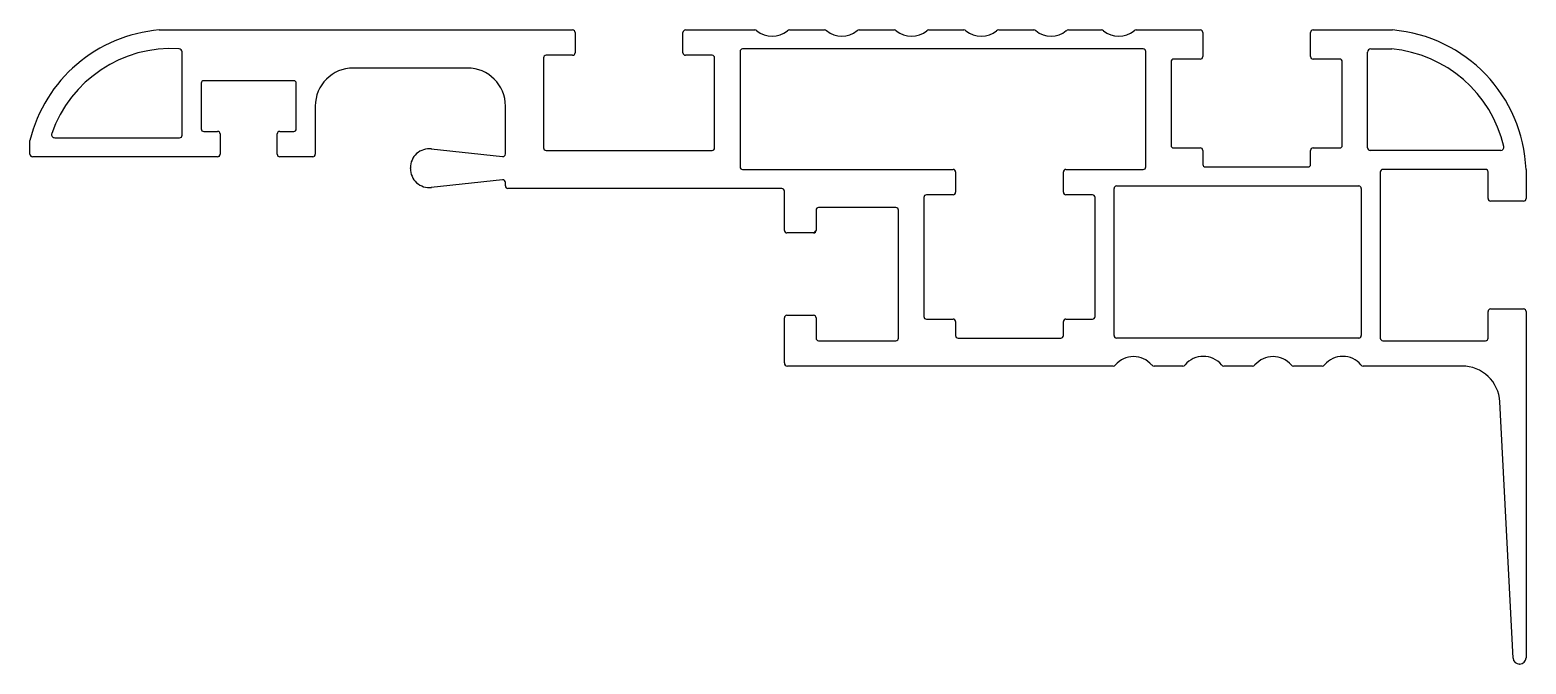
# Model space of a CAD drawing. Extents: x 851 to 969, y 162 to 212.
import ezdxf

# ---------------------------------------------------------------- set-up
doc = ezdxf.new("R2010")
doc.units = 0
doc.header["$LTSCALE"] = 15
doc.layers.get('0').update_dxf_attribs({"linetype": 'CONTINUOUS'})

msp = doc.modelspace()

# ---------------------------------------------------------------- linework, layer by layer
at = {"linetype": 'CONTINUOUS', "ltscale": 0.05}
for p, q in [((861.3, 212.18), (864, 212.18)), ((864, 212.18), (893.9, 212.18)), ((894.1, 211.98), (894.1, 210.38)), ((902.6, 210.38), (902.6, 211.98)), ((902.8, 212.18), (908.26, 212.18)), ((911, 212.18), (911.13, 212.18)), ((911.13, 212.18), (913.63, 212.18)), ((913.63, 212.18), (913.76, 212.18)), ((916.5, 212.18), (919.26, 212.18)), ((922, 212.18), (924.76, 212.18)), ((927.5, 212.18), (930.26, 212.18)), ((933, 212.18), (935.6, 212.18)), ((938.34, 212.18), (943.4, 212.18)), ((943.6, 211.98), (943.6, 210.08)), ((952.1, 210.08), (952.1, 211.98)), ((952.3, 212.18), (958.56, 212.18)), ((863.1, 203.88), (863.1, 210.45)), ((893.9, 210.18), (891.8, 210.18)), ((904.9, 210.18), (902.8, 210.18)), ((907.1, 210.48), (907.1, 201.38)), ((938.9, 210.68), (907.3, 210.68)), ((939.1, 201.38), (939.1, 210.48)), ((956.6, 202.88), (956.6, 210.43)), ((956.85, 210.68), (958.5, 210.68)), ((885.6, 209.18), (876.6, 209.18)), ((891.6, 209.98), (891.6, 202.88)), ((905.1, 202.88), (905.1, 209.98)), ((941.1, 209.68), (941.1, 203.08)), ((943.4, 209.88), (941.3, 209.88)), ((954.4, 209.88), (952.3, 209.88)), ((954.6, 203.08), (954.6, 209.68)), ((864.6, 207.98), (864.6, 204.38)), ((871.9, 208.18), (864.8, 208.18)), ((872.1, 204.38), (872.1, 207.98)), ((873.6, 206.18), (873.6, 202.38)), ((888.6, 202.4), (888.6, 206.18)), ((864.8, 204.18), (865.9, 204.18)), ((870.8, 204.18), (871.9, 204.18)), ((851.1, 202.38), (851.1, 203.47)), ((853.05, 203.68), (862.9, 203.68)), ((866.1, 203.98), (866.1, 202.38)), ((870.6, 202.38), (870.6, 203.98)), ((865.9, 202.18), (851.3, 202.18)), ((865.97, 202.2), (866.08, 202.31)), ((873.4, 202.18), (870.8, 202.18)), ((882.75, 202.8), (888.37, 202.21)), ((891.8, 202.68), (904.9, 202.68)), ((941.3, 202.88), (943.4, 202.88)), ((943.6, 202.68), (943.6, 201.58)), ((952.1, 201.58), (952.1, 202.68)), ((952.3, 202.88), (954.4, 202.88)), ((967.1, 202.68), (956.8, 202.68)), ((881.1, 201.25), (881.1, 201.31)), ((907.3, 201.18), (923.9, 201.18)), ((924.1, 200.98), (924.1, 199.38)), ((932.6, 199.38), (932.6, 200.98)), ((932.8, 201.18), (938.9, 201.18)), ((943.8, 201.38), (951.9, 201.38)), ((957.6, 200.98), (957.6, 187.88)), ((965.9, 201.18), (957.8, 201.18)), ((966.1, 198.88), (966.1, 200.98)), ((969.1, 201.17), (969.1, 198.88)), ((888.37, 200.36), (882.75, 199.76)), ((888.6, 199.88), (888.6, 200.16)), ((910.4, 199.68), (888.8, 199.68)), ((910.6, 196.38), (910.6, 199.48)), ((936.6, 188.08), (936.6, 199.68)), ((936.8, 199.88), (955.9, 199.88)), ((956.1, 199.68), (956.1, 188.08)), ((921.6, 198.98), (921.6, 189.58)), ((923.9, 199.18), (921.8, 199.18)), ((934.9, 199.18), (932.8, 199.18)), ((935.1, 189.58), (935.1, 198.98)), ((968.9, 198.68), (966.3, 198.68)), ((913.1, 197.98), (913.1, 196.38)), ((919.4, 198.18), (913.3, 198.18)), ((919.6, 187.88), (919.6, 197.98)), ((912.9, 196.18), (910.8, 196.18)), ((912.95, 196.19), (913.09, 196.33)), ((966.1, 187.88), (966.1, 189.98)), ((966.3, 190.18), (968.9, 190.18)), ((969.1, 189.98), (969.1, 162.68)), ((910.6, 185.93), (910.6, 189.48)), ((910.8, 189.68), (912.9, 189.68)), ((913.1, 189.48), (913.1, 187.88)), ((921.8, 189.38), (923.9, 189.38)), ((924.1, 189.18), (924.1, 188.08)), ((932.6, 188.08), (932.6, 189.18)), ((932.8, 189.38), (934.9, 189.38)), ((913.3, 187.68), (919.4, 187.68)), ((924.3, 187.88), (932.4, 187.88)), ((955.9, 187.88), (936.8, 187.88)), ((957.8, 187.68), (965.9, 187.68)), ((936.52, 185.68), (910.85, 185.68)), ((942.02, 185.68), (939.76, 185.68)), ((947.52, 185.68), (945.26, 185.68)), ((953.02, 185.68), (950.76, 185.68)), ((964.04, 185.68), (956.26, 185.68)), ((968.07, 162.66), (967.03, 182.86)), ((968.6, 162.18), (968.57, 162.18))]:
    msp.add_line(p, q, dxfattribs=at)
for centre, radius, start, end in [((862.26, 200.72), 11.5, 94.7863, 166.1492), ((893.9, 211.98), 0.2, 0, 90), ((902.8, 211.98), 0.2, 90, 180), ((908.26, 211.93), 0.25, 49.8808, 90), ((909.63, 213.56), 1.88, 229.8808, 310.1192), ((911, 211.93), 0.25, 90, 130.1192), ((913.76, 211.93), 0.25, 49.8808, 90), ((915.13, 213.56), 1.87, 229.8808, 310.1192), ((916.5, 211.93), 0.25, 90, 130.1192), ((919.26, 211.93), 0.25, 49.8808, 90), ((920.63, 213.56), 1.88, 229.8808, 310.1192), ((922, 211.93), 0.25, 90, 130.1192), ((924.76, 211.93), 0.25, 49.8808, 90), ((926.13, 213.56), 1.88, 229.8808, 310.1192), ((927.5, 211.93), 0.25, 90, 130.1192), ((930.26, 211.93), 0.25, 49.8808, 90), ((931.63, 213.56), 1.87, 229.8808, 310.1192), ((933, 211.93), 0.25, 90, 130.1192), ((935.6, 211.93), 0.25, 49.8808, 90), ((936.97, 213.56), 1.88, 229.8808, 310.1192), ((938.34, 211.93), 0.25, 90, 130.1192), ((943.4, 211.98), 0.2, 360, 90), ((952.3, 211.98), 0.2, 90, 180), ((957.6, 200.72), 11.5, 2.2238, 85.2137), ((862.26, 200.72), 10, 86.5638, 160.7785), ((862.85, 210.45), 0.25, 360, 86.5638), ((891.8, 209.98), 0.2, 90, 180), ((893.9, 210.38), 0.2, 270, 0), ((902.8, 210.38), 0.2, 180, 270), ((904.9, 209.98), 0.2, 0, 90), ((907.3, 210.48), 0.2, 90, 180), ((938.9, 210.48), 0.2, 360, 90), ((943.4, 210.08), 0.2, 270, 0), ((952.3, 210.08), 0.2, 180, 270), ((956.85, 210.43), 0.25, 90, 180), ((957.6, 200.72), 10, 13.1003, 84.867), ((876.6, 206.18), 3, 90, 180), ((885.6, 206.18), 3, 0, 90), ((941.3, 209.68), 0.2, 90, 180), ((954.4, 209.68), 0.2, 360, 90), ((864.8, 207.98), 0.2, 90, 180), ((871.9, 207.98), 0.2, 360, 90), ((864.8, 204.38), 0.2, 180, 270), ((865.9, 203.98), 0.2, 0, 90), ((870.8, 203.98), 0.2, 90, 180), ((871.9, 204.38), 0.2, 270, 0), ((853.05, 203.93), 0.25, 160.7785, 270), ((862.9, 203.88), 0.2, 270, 0), ((941.3, 203.08), 0.2, 180, 270), ((954.4, 203.08), 0.2, 270, 0), ((967.1, 202.93), 0.25, 270, 13.1003), ((851.3, 202.38), 0.2, 180, 270), ((865.9, 202.38), 0.2, 270, 0), ((870.8, 202.38), 0.2, 180, 270), ((873.4, 202.38), 0.2, 270, 0), ((882.6, 201.31), 1.5, 83.9115, 180), ((888.4, 202.4), 0.2, 263.9115, 0), ((891.8, 202.88), 0.2, 180, 270), ((904.9, 202.88), 0.2, 270, 360), ((943.4, 202.68), 0.2, 360, 90), ((952.3, 202.68), 0.2, 90, 180), ((956.8, 202.88), 0.2, 180, 270), ((882.6, 201.25), 1.5, 180, 276.0885), ((907.3, 201.38), 0.2, 180, 270), ((923.9, 200.98), 0.2, 0, 90), ((932.8, 200.98), 0.2, 90, 180), ((938.9, 201.38), 0.2, 270, 0), ((943.8, 201.58), 0.2, 180, 270), ((951.9, 201.58), 0.2, 270, 360), ((957.8, 200.98), 0.2, 90, 180), ((965.9, 200.98), 0.2, 360, 90), ((888.4, 200.16), 0.2, 360, 96.0885), ((888.8, 199.88), 0.2, 180, 270), ((910.4, 199.48), 0.2, 360, 90), ((936.8, 199.68), 0.2, 90, 180), ((955.9, 199.68), 0.2, 360, 90), ((921.8, 198.98), 0.2, 90, 180), ((923.9, 199.38), 0.2, 270, 0), ((932.8, 199.38), 0.2, 180, 270), ((934.9, 198.98), 0.2, 0, 90), ((966.3, 198.88), 0.2, 180, 270), ((968.9, 198.88), 0.2, 270, 0), ((957.6, 200.72), 11.5, 349.7816, 349.7906), ((913.3, 197.98), 0.2, 90, 180), ((919.4, 197.98), 0.2, 360, 90), ((910.8, 196.38), 0.2, 180, 270), ((912.9, 196.38), 0.2, 270, 360), ((966.3, 189.98), 0.2, 90, 180), ((968.9, 189.98), 0.2, 0, 90), ((910.8, 189.48), 0.2, 90, 180), ((912.9, 189.48), 0.2, 0, 90), ((921.8, 189.58), 0.2, 180, 270), ((923.9, 189.18), 0.2, 0, 90), ((932.8, 189.18), 0.2, 90, 180), ((934.9, 189.58), 0.2, 270, 360), ((913.3, 187.88), 0.2, 180, 270), ((919.4, 187.88), 0.2, 270, 0), ((924.3, 188.08), 0.2, 180, 270), ((932.4, 188.08), 0.2, 270, 360), ((936.8, 188.08), 0.2, 180, 270), ((955.9, 188.08), 0.2, 270, 0), ((957.8, 187.88), 0.2, 180, 270), ((965.9, 187.88), 0.2, 270, 360), ((910.85, 185.93), 0.25, 180, 270), ((936.52, 185.93), 0.25, 270, 319.6798), ((938.14, 184.56), 1.87, 40.3202, 139.6798), ((939.76, 185.93), 0.25, 220.3202, 270), ((942.02, 185.93), 0.25, 270, 319.6798), ((943.64, 184.56), 1.88, 40.3202, 139.6798), ((945.26, 185.93), 0.25, 220.3202, 270), ((947.52, 185.93), 0.25, 270, 319.6798), ((949.14, 184.56), 1.87, 40.3202, 139.6798), ((950.76, 185.93), 0.25, 220.3202, 270), ((953.02, 185.93), 0.25, 270, 319.6798), ((954.64, 184.56), 1.88, 40.3202, 139.6798), ((956.26, 185.93), 0.25, 220.3202, 270), ((964.04, 182.68), 3, 3.4993, 90), ((968.57, 162.68), 0.5, 182.9471, 270), ((968.6, 162.68), 0.5, 270, 360)]:
    msp.add_arc(centre, radius, start, end, dxfattribs=at)

doc.saveas('drawing.dxf')
